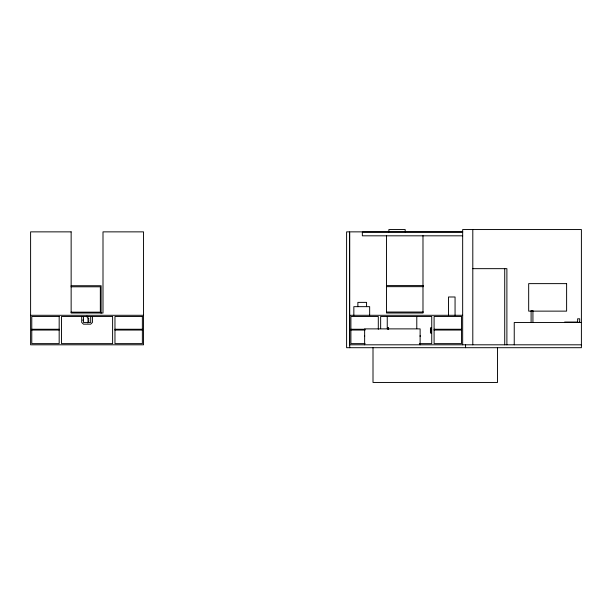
<?xml version="1.0" encoding="UTF-8"?>
<svg xmlns="http://www.w3.org/2000/svg" width="612" height="612" viewBox="0 0 612 612"><rect width="100%" height="100%" fill="white"/><g stroke="black" fill="none" stroke-linecap="round" stroke-linejoin="round"><path stroke-width="0.92" d="M82.934 320.52L82.918 319.801M86.927 316.052L86.858 316.955L88.182 316.863L87.531 318.24L88.839 318.5L87.853 319.663L89.046 320.099L87.853 320.688L88.832 321.851L87.524 322.103L87.83 322.96M364.63 335.651L364.63 336.409M420.13 336.409L420.13 335.651M462.718 231.864L349.727 231.864L349.727 347.7M462.664 232.109L362.35 232.109L362.35 235.819L462.664 235.819M472.801 268.66L506.889 268.66L506.889 344.808M386.715 285.59L423.527 285.59M71.13 285.728L101.11 285.728L101.11 313.237M386.822 286.661L423.412 286.661M70.969 286.798L100.337 286.798L100.337 312.166L70.969 312.166M386.822 312.028L423.412 312.028M30.6 315.287L143.545 315.287M349.727 315.287L462.664 315.287M577.835 322.042L564.662 322.042L564.662 322.509M581.4 322.509L514.241 322.509L514.241 344.808M31.778 329.256L59.173 329.256M114.964 329.256L142.367 329.256M350.898 329.256L365.073 329.256M434.092 329.256L461.494 329.256M31.778 330.044L59.173 330.044M114.964 330.044L142.367 330.044M350.898 330.044L365.073 330.044M434.092 330.044L461.494 330.044M365.073 343.63L350.898 343.63L350.898 316.465L378.3 316.465L378.3 329.256M419.35 343.63L431.743 343.63L431.743 316.465L380.649 316.465L380.649 328.644M349.727 344.808L581.4 344.808M579.717 322.042L579.717 322.509M579.694 322.432L579.694 318.798L577.629 318.798L577.629 322.432M532.93 322.509L532.93 310.521L531.101 310.521L531.101 322.509M504.716 268.66L504.716 344.808M497.533 347.7L497.533 382.454L373.006 382.454L373.006 347.7M472.801 229.546L472.801 344.808M465.564 344.808L465.564 347.7M462.664 344.808L462.664 229.546L581.4 229.546L581.4 347.7L346.599 347.7L346.599 231.864L349.498 231.864L349.498 344.808M455.06 315.287L455.06 296.988L448.512 296.988L448.512 315.287M422.984 235.681L422.984 313.023L386.539 313.023L386.539 235.681M420.123 344.808L420.123 328.881L364.637 328.881L364.637 344.808M416.787 316.465L416.787 328.644M405.182 231.864L405.182 229.546L388.88 229.546L388.88 231.864M388.582 329.371L388.582 327.519L387.771 327.519L387.771 329.371M387.251 316.465L387.251 328.644M369.656 315.287L369.656 306.658L353.843 306.658L353.843 315.287M366.565 306.658L366.565 302.374L357.875 302.374L357.875 306.658M92.427 316.465L92.427 322.432L90.691 324.169L83.454 324.169L81.71 322.432L81.71 316.465M90.691 316.465L90.691 322.432L83.454 322.432L83.454 316.465M71.145 231.864L30.6 231.864L30.6 344.808L143.545 344.808L143.545 231.864L103 231.864L103 313.023L71.145 313.023L71.145 231.864M566.613 283.624L528.676 283.624L528.676 311.133L566.613 311.133L566.613 283.624M59.173 316.465L31.778 316.465L31.778 343.63L59.173 343.63L59.173 316.465M112.616 316.465L61.521 316.465L61.521 343.63L112.616 343.63L112.616 316.465M142.367 316.465L114.964 316.465L114.964 343.63L142.367 343.63L142.367 316.465M461.494 316.465L434.092 316.465L434.092 343.63L461.494 343.63L461.494 316.465M431.2 327.894L430.443 327.894L430.443 333.05L431.2 333.05L431.2 327.894"/></g></svg>
